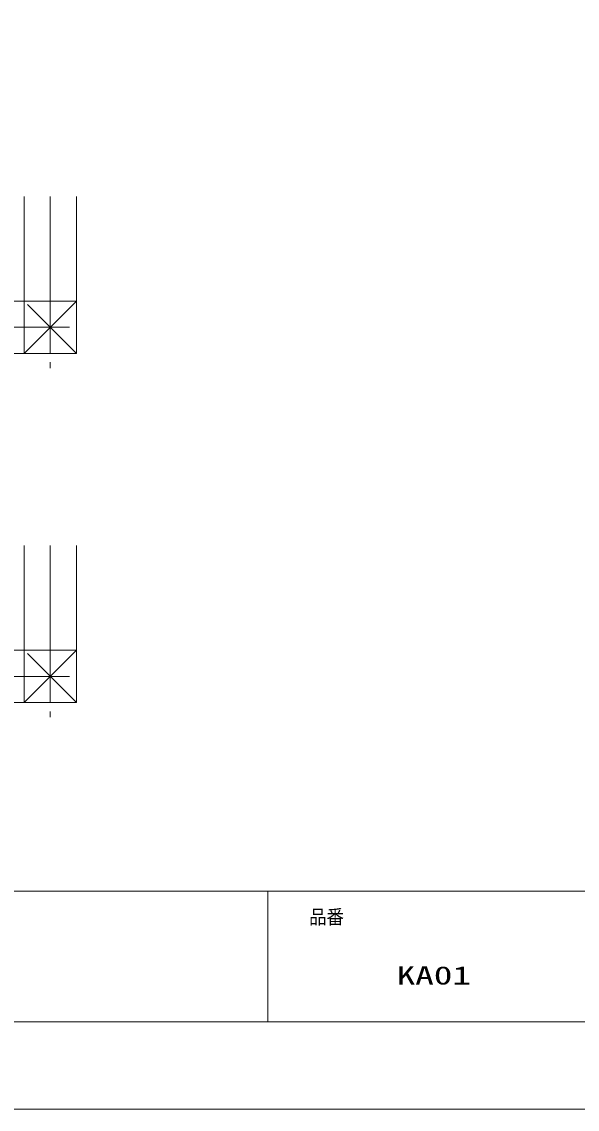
# Model space of a CAD drawing. Units: millimetres on the paper. Extents: x -305 to 305, y -152 to 152.
# Drawn here: x -99.2 to -35.5, y -148.5 to -23.9 of the extents above; entities that cross this region are included whole.
import ezdxf
from ezdxf.enums import TextEntityAlignment as Align

# ---------------------------------------------------------------- set-up
doc = ezdxf.new("R2010")
doc.units = ezdxf.units.MM
doc.linetypes.add('LONG_CHAIN', pattern=[21, 18, -1, 1, -1])
for name, color, linetype, lineweight in [('0-0_0', 7, 'Continuous', 9), ('0-1_VIEW0001', 7, 'Continuous', 9), ('0-2_1図面枠', 7, 'Continuous', 9), ('0-3_図面枠', 3, 'Continuous', 9), ('0-4_DEFPOINTS', 7, 'Continuous', 9)]:
    doc.layers.add(name, color=color, linetype=linetype, lineweight=lineweight)
doc.styles.add('ＭＳ ゴシック', font='')
doc.styles.get('ＭＳ ゴシック').set_extended_font_data('MS Gothic')

msp = doc.modelspace()

# ---------------------------------------------------------------- linework, layer by layer
at = {"layer": '0-0_0'}
msp.add_line((-71.017, -123.498), (-71.017, -138.498), dxfattribs=at)
at = {"layer": '0-1_VIEW0001'}
for p, q in [((-98.934, -43.908), (-98.934, -61.909)), ((-92.934, -43.908), (-92.934, -61.908)), ((-101.479, -55.908), (-92.934, -55.908)), ((-98.934, -61.909), (-92.934, -55.908)), ((-98.559, -56.284), (-92.934, -61.908)), ((-100.384, -61.908), (-92.934, -61.908)), ((-98.934, -83.908), (-98.934, -101.909)), ((-92.934, -83.908), (-92.934, -101.908)), ((-100.825, -95.908), (-92.934, -95.908)), ((-98.934, -101.909), (-92.934, -95.908)), ((-98.559, -96.284), (-92.934, -101.908)), ((-100.284, -101.908), (-92.934, -101.908))]:
    msp.add_line(p, q, dxfattribs=at)
at = {"layer": '0-1_VIEW0001', "linetype": 'LONG_CHAIN'}
for p, q in [((-95.934, -43.908), (-95.934, -63.587)), ((-101.184, -58.908), (-93.72, -58.908)), ((-95.934, -83.908), (-95.934, -103.587)), ((-100.284, -98.908), (-93.72, -98.908))]:
    msp.add_line(p, q, dxfattribs=at)
at = {"layer": '0-3_図面枠'}
msp.add_line((-291.017, -123.498), (108.983, -123.498), dxfattribs=at)
msp.add_lwpolyline([(-291.017, -138.498), (108.983, -138.498), (108.983, 138.502), (-291.017, 138.502)], close=True, dxfattribs=at)
at = {"layer": '0-4_DEFPOINTS'}
msp.add_line((118.983, -148.498), (-301.017, -148.498), dxfattribs=at)

# ---------------------------------------------------------------- texts
at = {"layer": '0-2_1図面枠', "style": 'ＭＳ ゴシック'}
for s, height, width, p in [('品番', 1.628, 0.9, (-66.276, -127.759)), ('KA01', 2.089, 1.5, (-56.239, -134.834))]:
    msp.add_text(s, height=height, dxfattribs=dict(at, width=width)).set_placement(p, align=Align.BOTTOM_LEFT)

doc.saveas('drawing.dxf')
